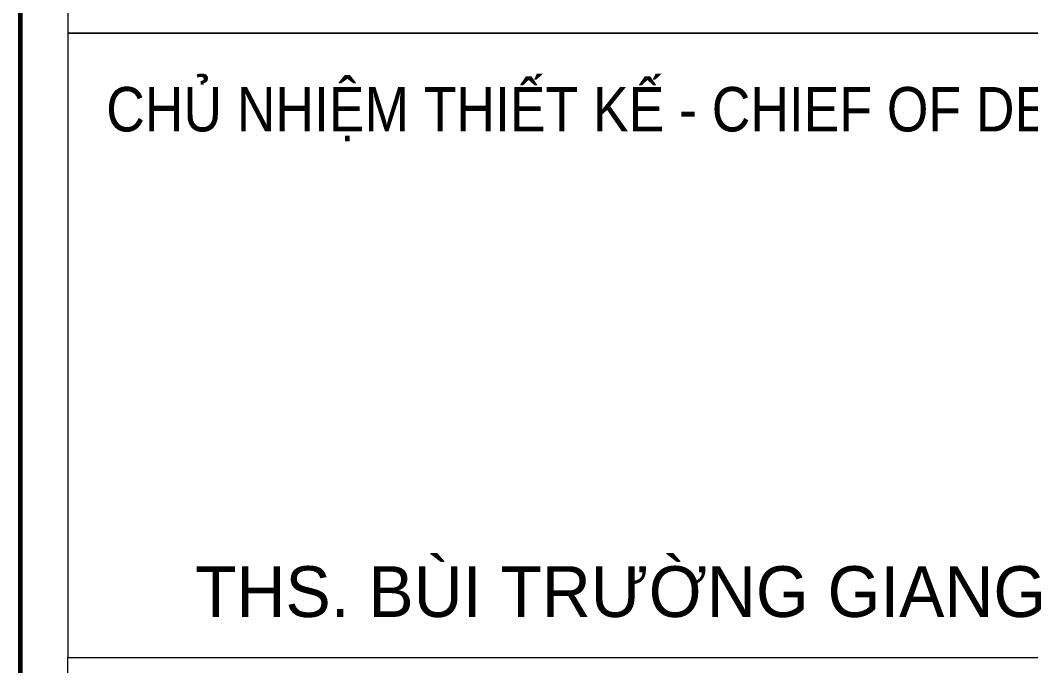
# Model space of a CAD drawing. Header units: millimetres. Extents: x 108335 to 288936, y -578047 to -548347.
# Drawn here: x 195486 to 196282, y -552447 to -551938 of the extents above; entities that cross this region are included whole.
import ezdxf
from ezdxf.enums import TextEntityAlignment as Align

# ---------------------------------------------------------------- set-up
doc = ezdxf.new("R2010")
doc.units = ezdxf.units.MM
doc.header["$MEASUREMENT"] = 0
doc.layers.add('Khungten_LCDI', color=7, linetype='Continuous')
doc.layers.add('LC Net thay', color=7, linetype='Continuous', lineweight=25)
doc.layers.add('LC Text1', color=3, linetype='Continuous', lineweight=20)
doc.styles.add('Khungten', font='VHAVAN.TTF', dxfattribs={"width": 0.9, "height": 5000})
doc.styles.add('Title', font='VHBLACK.TTF', dxfattribs={"width": 0.8})
doc.styles.add('VnAvantH', font='VHAVANB.TTF', dxfattribs={"width": 0.6})

# ---------------------------------------------------------------- blocks, each defined once
blk = doc.blocks.new('Nha o can bo nhan vien Trung doan')
at = {"layer": 'Khungten_LCDI', "color": 5, "lineweight": 60}
blk.add_line((36600, 14650), (36600, -14650), dxfattribs=at)
at = {"layer": 'Khungten_LCDI', "color": 9, "lineweight": 15}
for points in [[(36750, 446.3), (40450, 446.3), (40450, 2437.2), (36750, 2437.2)], [(36750, -1521.9), (40450, -1521.9), (40450, 446.3), (36750, 446.3)], [(36750, -1521.9), (40450, -1521.9), (40450, -3535.5), (36750, -3535.5)]]:
    blk.add_lwpolyline(points, close=True, dxfattribs=at)
at = {"color": 7, "style": 'Khungten', "width": 0.9}
blk.add_text('chñ nhiÖm thiÕt kÕ - chief of design', height=140, dxfattribs=at).set_placement((38565.6, 136.4), align=Align.CENTER)
at = {"color": 7, "style": 'VnAvantH'}
blk.add_text('ths. bïi tr\xadêng giang', height=160, dxfattribs=at).set_placement((38493.4, -1394.1), align=Align.CENTER)
at = {"color": 7, "style": 'Khungten', "width": 0.8}
for tag, p in [('REVISION', (39498.8, -10746.3)), ('NGAYHT', (39546.1, -11609.4))]:
    blk.add_attdef(tag, text='', height=200, dxfattribs=at).set_placement(p, align=Align.CENTER)
at = {"layer": 'LC Text1', "style": 'Title', "width": 1.485915}
for tag, p, p2 in [('TENBANVE1', (36912.7, -8885.8), (40339.1, -8885.8)), ('TENBANVE2', (36912.7, -9562.5), (40339.1, -9562.5))]:
    blk.add_attdef(tag, text='', height=250, dxfattribs=at).set_placement(p, p2, align=Align.FIT)
at = {"layer": 'LC Text1', "style": 'Title', "width": 0.7}
blk.add_attdef('SOBANVE', text='', height=250, dxfattribs=at).set_placement((39562, -13896.2), align=Align.CENTER)

msp = doc.modelspace()

# ---------------------------------------------------------------- block references
at = {"layer": 'LC Net thay', "xscale": 0.2500028331738406, "yscale": 0.2500028331738406, "zscale": 0.2500028331738406}
msp.add_blockref('Nha o can bo nhan vien Trung doan', (186335.58, -552059.74, 0), dxfattribs=at)

doc.saveas('drawing.dxf')
